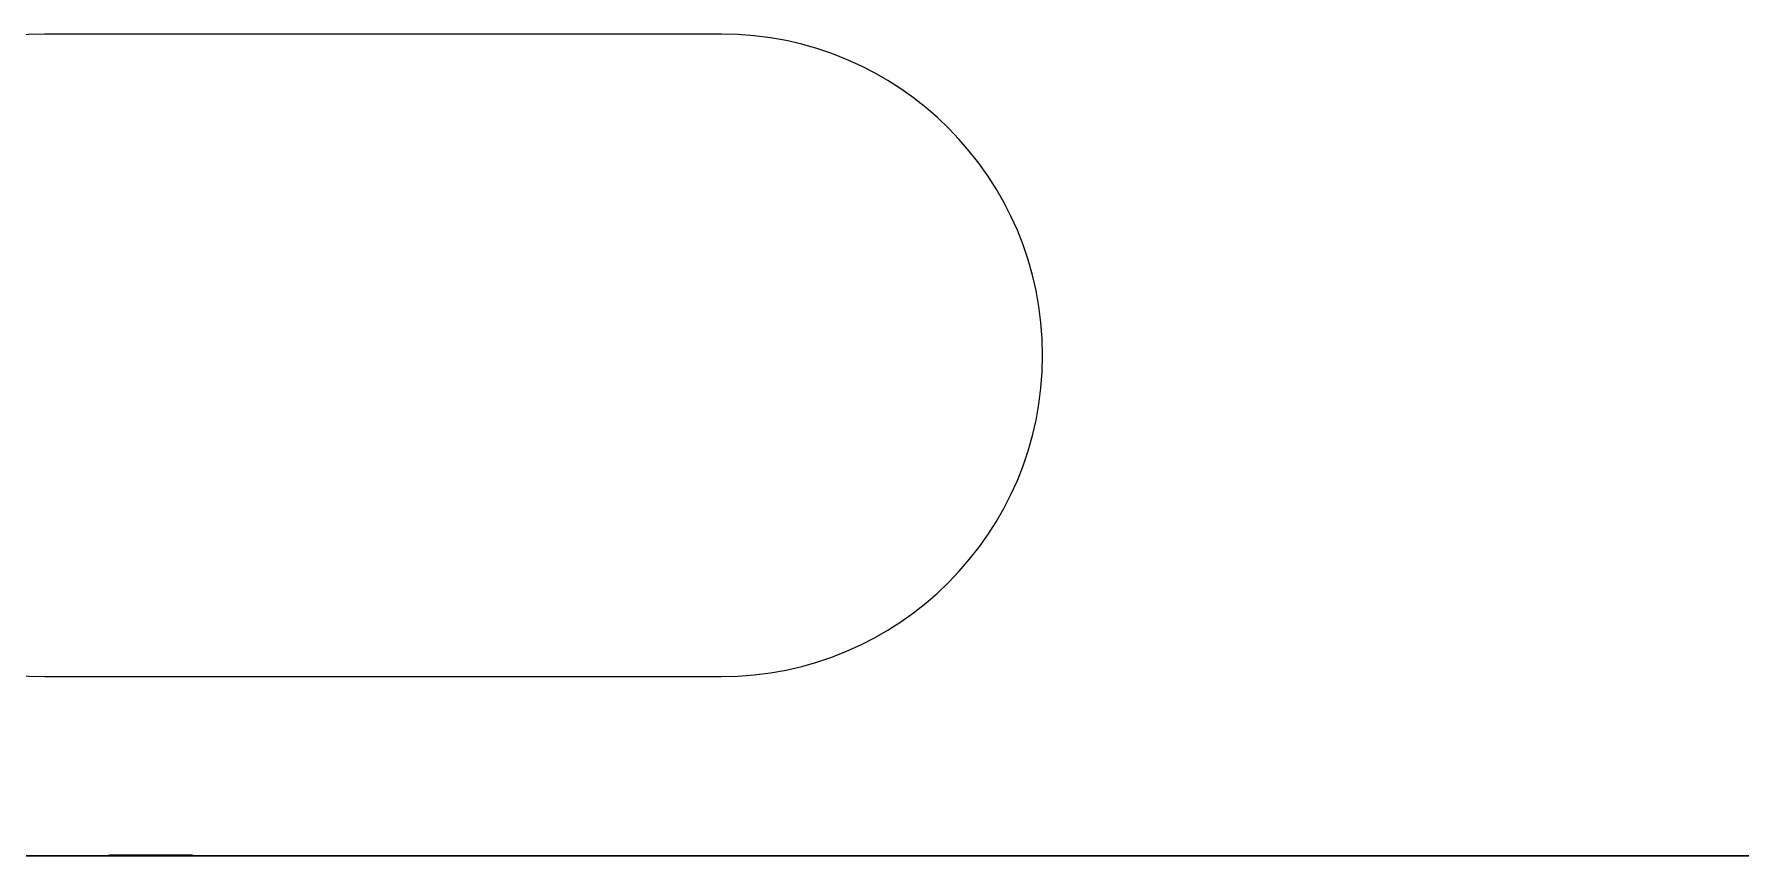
# Model space of a CAD drawing. Header units: millimetres. Extents: x -1589 to 88627, y 12943 to 76663.
# Drawn here: x 14386 to 15144, y 56802 to 57167 of the extents above; entities that cross this region are included whole.
import ezdxf

# ---------------------------------------------------------------- set-up
doc = ezdxf.new("R2010")
doc.units = ezdxf.units.MM
doc.header["$LTSCALE"] = 200
doc.layers.add('7__ALL_ROUNDS', color=7, linetype='Continuous')
doc.layers.add('ztemper', color=7, linetype='Continuous')

# ---------------------------------------------------------------- blocks, each defined once
blk = doc.blocks.new('360 iPatch Cat6 24Port Panel')
at = {"color": 7, "linetype": 'Continuous', "lineweight": 25}
blk.add_line((108884.598, 33181.446), (108463.775, 33181.446), dxfattribs=at)
at = {"layer": '7__ALL_ROUNDS', "color": 7, "linetype": 'Continuous', "lineweight": 25}
blk.add_line((108616.327, 33181.47), (108612.994, 33181.47), dxfattribs=at)
for centre, start, end in [((108612.994, 33180.756), 90, 97.88729), ((108616.327, 33180.756), 82.11271, 90)]:
    blk.add_arc(centre, 0.714, start, end, dxfattribs=at)
blk = doc.blocks.new('entry')
at = {"color": 7}
for p, q in [((-38.157, 36.488), (-68.201, 36.488)), ((-68.201, 7.962), (-38.157, 7.962)), ((-223.489, 0), (223.489, 0))]:
    blk.add_line(p, q, dxfattribs=at)
for centre, start, end in [((-68.201, 22.225), 90, 270), ((-38.157, 22.225), 270, 90)]:
    blk.add_arc(centre, 14.263, start, end, dxfattribs=at)

msp = doc.modelspace()

# ---------------------------------------------------------------- block references
at = {"ltscale": 2, "xscale": 10.66757734301063, "yscale": 10.66757734301063, "zscale": 10.66757734301063}
msp.add_blockref('360 iPatch Cat6 24Port Panel', (-1144217.34, -297163.76), dxfattribs=at)
at = {"layer": 'ztemper', "xscale": 10, "yscale": 10, "zscale": 10}
msp.add_blockref('entry', (15072.95, 56801.88), dxfattribs=at)

doc.saveas('drawing.dxf')
